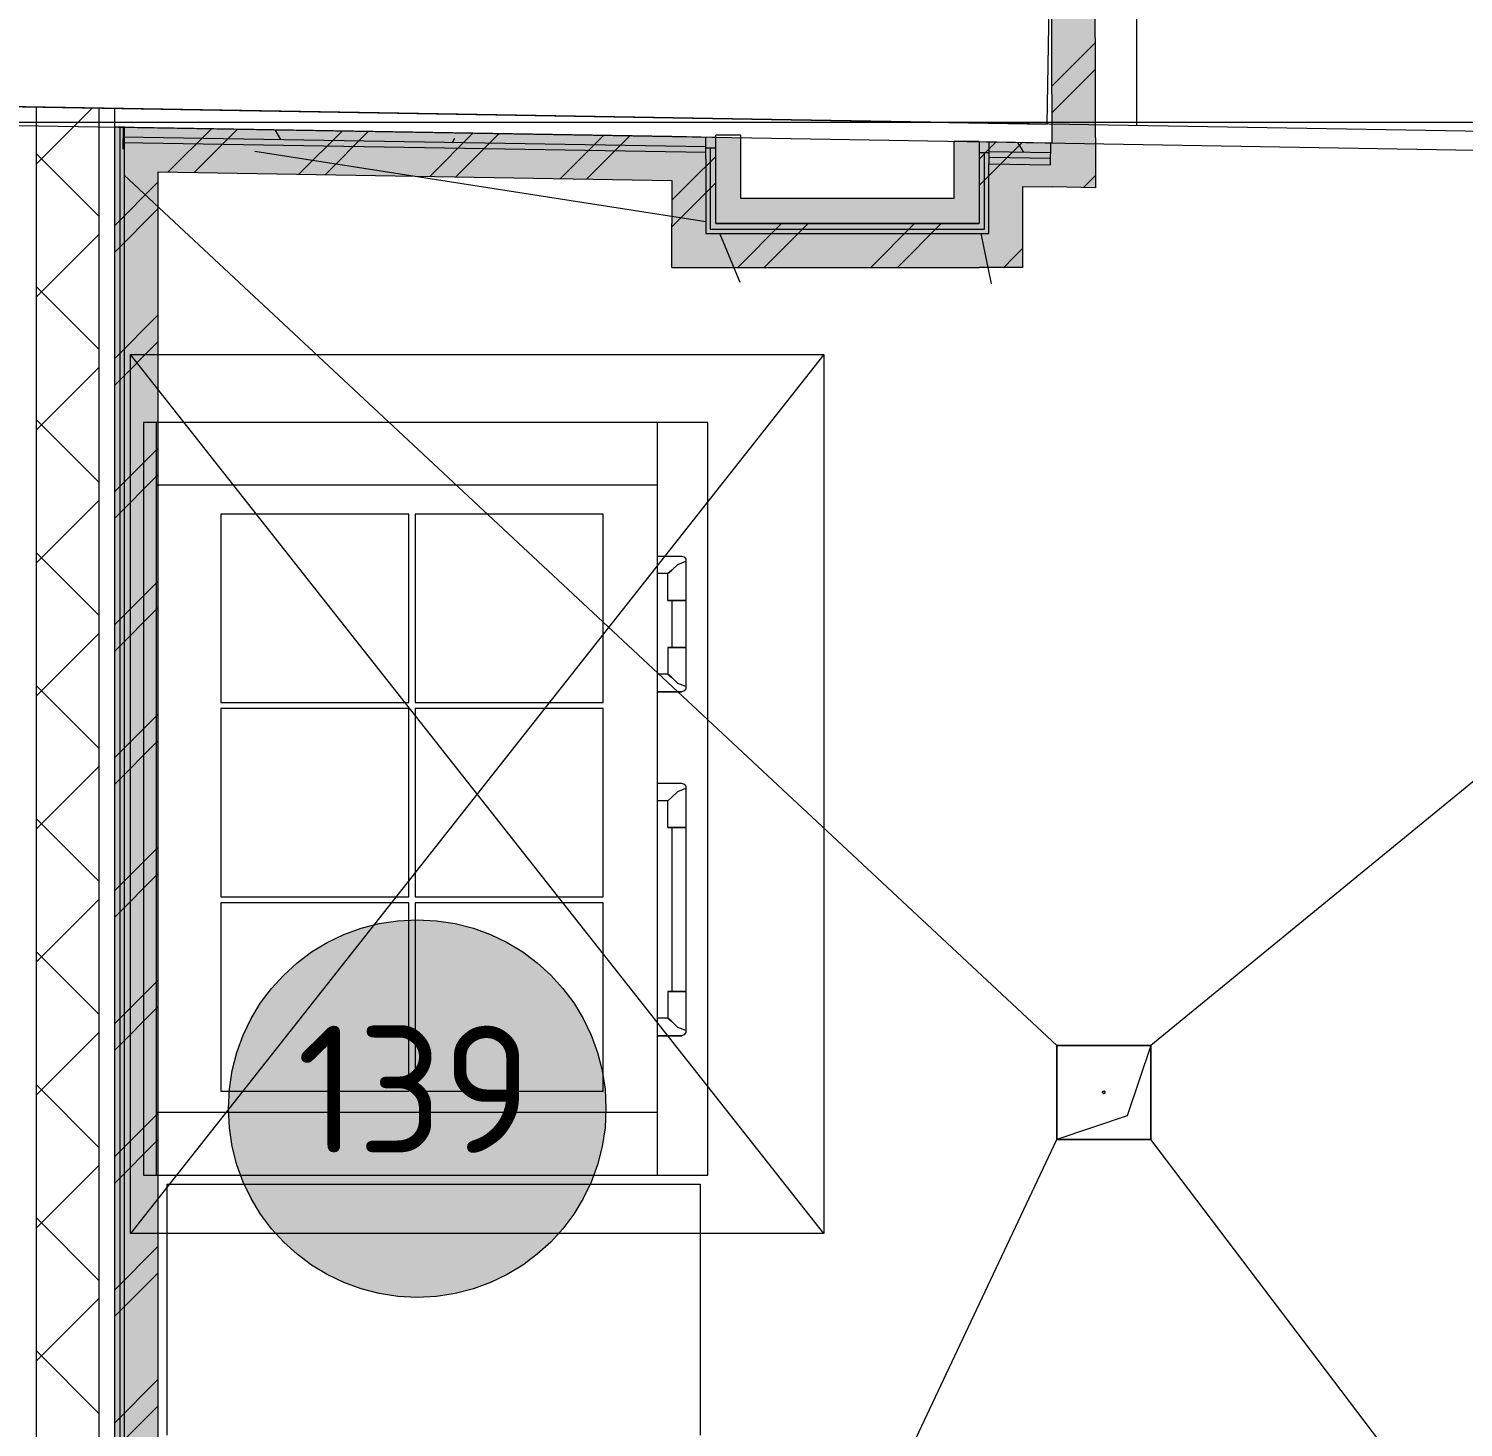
# Model space of a CAD drawing. Header units: millimetres. Extents: x -546 to 1681, y -650 to 1730.
# Drawn here: x 816.84 to 839.72, y 632.56 to 654.86 of the extents above; entities that cross this region are included whole.
import ezdxf

# ---------------------------------------------------------------- set-up
doc = ezdxf.new("R2010")
doc.units = ezdxf.units.MM

msp = doc.modelspace()

# ---------------------------------------------------------------- hatches: boundary and pattern name
at = {"true_color": 0xffffff}
h = msp.add_hatch(color=7, dxfattribs=at)
h.dxf.hatch_style = 2
h.paths.add_polyline_path([(833.858, 653.028), (833.158, 653.04), (833.009, 697.01), (833.709, 697.01)])
h = msp.add_hatch(color=7, dxfattribs=at)
h.dxf.hatch_style = 2
h.paths.add_polyline_path([(818.902, 652.581), (818.202, 652.593), (818.202, 653.293)])
h = msp.add_hatch(color=7, dxfattribs=at)
h.dxf.hatch_style = 2
h.paths.add_polyline_path([(818.202, 653.293), (818.902, 653.281), (818.902, 652.581)])
h = msp.add_hatch(color=7, dxfattribs=at)
h.dxf.hatch_style = 2
h.paths.add_polyline_path([(818.902, 653.281), (827.096, 653.143), (827.096, 652.443), (818.902, 652.581)])
h = msp.add_hatch(color=7, dxfattribs=at)
h.dxf.hatch_style = 2
h.paths.add_polyline_path([(827.096, 653.143), (827.796, 653.131), (827.096, 652.443)])
h = msp.add_hatch(color=7, dxfattribs=at)
h.dxf.hatch_style = 2
h.paths.add_polyline_path([(827.096, 652.443), (827.784, 653.119), (827.796, 653.119), (827.796, 652.431)])
h = msp.add_hatch(color=7, dxfattribs=at)
h.dxf.hatch_style = 2
h.paths.add_polyline_path([(827.796, 653.119), (827.784, 653.119), (827.796, 653.131)])
h = msp.add_hatch(color=7)
h.dxf.hatch_style = 2
h.paths.add_polyline_path([(827.796, 653.131), (828.196, 653.124), (828.196, 652.158), (827.796, 652.158)])
h = msp.add_hatch(color=7)
h.dxf.hatch_style = 2
h.paths.add_polyline_path([(831.996, 653.06), (831.996, 652.158), (831.596, 652.158), (831.596, 653.067)])
h = msp.add_hatch(color=7, dxfattribs=at)
h.dxf.hatch_style = 2
h.paths.add_polyline_path([(832.696, 652.348), (831.996, 652.36), (831.996, 653.06)])
h = msp.add_hatch(color=7, dxfattribs=at)
h.dxf.hatch_style = 2
h.paths.add_polyline_path([(831.996, 653.06), (832.696, 653.048), (832.696, 652.348)])
h = msp.add_hatch(color=7, dxfattribs=at)
h.dxf.hatch_style = 2
h.paths.add_polyline_path([(832.696, 652.348), (832.696, 653.048), (833.158, 653.04), (833.161, 652.34)])
h = msp.add_hatch(color=7, dxfattribs=at)
h.dxf.hatch_style = 2
h.paths.add_polyline_path([(833.158, 653.04), (833.861, 652.328), (833.161, 652.34)])
h = msp.add_hatch(color=7, dxfattribs=at)
h.dxf.hatch_style = 2
h.paths.add_polyline_path([(833.858, 653.028), (833.861, 652.328), (833.158, 653.04)])
h = msp.add_hatch(color=7, dxfattribs=at)
h.dxf.hatch_style = 2
h.paths.add_polyline_path([(818.902, 614.706), (818.202, 614.706), (818.202, 652.593), (818.902, 652.581)])
h = msp.add_hatch(color=7, dxfattribs=at)
h.dxf.hatch_style = 2
h.paths.add_polyline_path([(827.096, 652.443), (827.796, 652.431), (827.796, 651.758), (827.096, 651.758)])
h = msp.add_hatch(color=7, dxfattribs=at)
h.dxf.hatch_style = 2
h.paths.add_polyline_path([(832.696, 651.758), (831.996, 651.758), (831.996, 652.36), (832.696, 652.348)])
h = msp.add_hatch(color=7)
h.dxf.hatch_style = 2
h.paths.add_polyline_path([(827.796, 652.158), (831.996, 652.158), (831.996, 651.758), (827.796, 651.758)])
h = msp.add_hatch(color=7, dxfattribs=at)
h.dxf.hatch_style = 2
h.paths.add_polyline_path([(827.796, 651.758), (827.096, 651.058), (827.096, 651.758)])
h = msp.add_hatch(color=7, dxfattribs=at)
h.dxf.hatch_style = 2
h.paths.add_polyline_path([(827.796, 651.758), (827.796, 651.058), (827.096, 651.058)])
h = msp.add_hatch(color=7, dxfattribs=at)
h.dxf.hatch_style = 2
h.paths.add_polyline_path([(827.796, 651.058), (827.796, 651.758), (831.996, 651.758), (831.996, 651.058)])
h = msp.add_hatch(color=7, dxfattribs=at)
h.dxf.hatch_style = 2
h.paths.add_polyline_path([(831.996, 651.758), (832.696, 651.058), (831.996, 651.058)])
h = msp.add_hatch(color=7, dxfattribs=at)
h.dxf.hatch_style = 2
h.paths.add_polyline_path([(832.696, 651.758), (832.696, 651.058), (831.996, 651.758)])
h = msp.add_hatch(color=7, dxfattribs=at)
edge = h.paths.add_edge_path()
edge.add_arc((823.033, 637.643), 3.012, 0, 360)

# ---------------------------------------------------------------- linework, layer by layer
at = {"color": 7, "lineweight": 0}
for points in [[(833.009, 697.01), (833.158, 653.04)], [(833.861, 652.328), (833.709, 697.01)], [(834.507, 660.381), (834.507, 653.318)], [(833.084, 653.342), (833.158, 657.741)], [(833.155, 653.945), (833.853, 654.642)], [(833.157, 653.522), (833.854, 654.22)], [(793.486, 654.011), (833.084, 653.342)], [(828.693, 653.416), (793.607, 654.009)], [(793.602, 653.709), (828.688, 653.116)], [(816.953, 653.614), (816.953, 614.706)], [(816.953, 652.705), (817.847, 653.599)], [(817.953, 653.598), (817.953, 614.706)], [(818.203, 653.593), (818.203, 614.706)], [(852.399, 653.015), (828.693, 653.416)], [(187.211, 653.372), (863.726, 653.372)], [(818.202, 653.293), (818.202, 652.593)], [(827.096, 653.143), (818.202, 653.293)], [(818.362, 653.293), (818.203, 653.293)], [(818.293, 614.616), (818.293, 653.293)], [(818.344, 653.291), (818.338, 652.941)], [(818.362, 614.547), (818.362, 653.293)], [(819.061, 652.579), (819.75, 653.267)], [(819.478, 652.572), (820.167, 653.26)], [(820.856, 653.098), (820.768, 653.25)], [(821.147, 652.543), (821.836, 653.232)], [(821.564, 652.536), (822.253, 653.225)], [(823.233, 652.508), (823.922, 653.197)], [(823.65, 652.501), (824.339, 653.19)], [(833.084, 653.372), (846.686, 653.372)], [(818.34, 653.051), (827.637, 652.894)], [(818.341, 653.141), (827.637, 652.984)], [(823.63, 653.112), (823.596, 653.052)], [(825.319, 652.473), (826.008, 653.161)], [(825.736, 652.466), (826.425, 653.154)], [(827.796, 653.131), (827.096, 653.143)], [(827.637, 652.957), (827.637, 653.134)], [(827.796, 652.957), (827.637, 652.957)], [(827.637, 652.784), (827.637, 652.957)], [(827.706, 652.957), (827.706, 651.668)], [(828.196, 653.165), (827.796, 653.165)], [(827.796, 651.758), (827.796, 653.165)], [(827.796, 651.758), (827.796, 653.131)], [(828.196, 652.158), (828.196, 653.165)], [(828.688, 653.116), (852.394, 652.715)], [(831.596, 653.067), (831.596, 652.158)], [(831.996, 653.067), (831.596, 653.067)], [(831.996, 653.067), (831.996, 651.758)], [(831.996, 653.06), (831.996, 652.36)], [(833.158, 653.04), (831.996, 653.06)], [(832.132, 652.921), (832.266, 653.055)], [(832.155, 653.057), (832.155, 652.884)], [(832.342, 652.708), (832.683, 653.048)], [(832.703, 652.898), (832.616, 653.05)], [(833.136, 652.691), (833.142, 653.041)], [(817.953, 651.874), (816.953, 652.874)], [(827.637, 651.783), (820.444, 652.905)], [(827.405, 652.438), (827.796, 652.828)], [(827.637, 652.784), (827.637, 651.599)], [(831.996, 652.785), (832.132, 652.921)], [(832.155, 652.884), (831.996, 652.884)], [(831.996, 652.361), (832.342, 652.708)], [(832.086, 651.668), (832.086, 652.884)], [(832.155, 652.907), (833.139, 652.891)], [(832.155, 652.884), (832.155, 652.707)], [(832.155, 652.817), (833.138, 652.801)], [(818.202, 652.593), (818.202, 614.706)], [(833.236, 638.65), (818.36, 652.526)], [(818.902, 652.581), (827.096, 652.443)], [(818.902, 614.006), (818.902, 652.581)], [(832.155, 652.707), (833.136, 652.691)], [(832.155, 651.599), (832.155, 652.707)], [(833.761, 652.429), (833.86, 652.528)], [(818.202, 651.72), (818.902, 652.42)], [(827.096, 652.443), (827.096, 651.758)], [(827.096, 652.128), (827.405, 652.438)], [(827.15, 651.758), (827.796, 652.404)], [(831.996, 652.36), (831.996, 651.758)], [(832.696, 652.348), (833.161, 652.34)], [(832.696, 651.058), (832.696, 652.348)], [(833.861, 652.328), (833.161, 652.34)], [(833.663, 652.332), (833.761, 652.429)], [(851.516, 652.38), (834.736, 638.65)], [(831.596, 652.158), (828.196, 652.158)], [(818.202, 651.296), (818.902, 651.996)], [(816.953, 650.584), (817.953, 651.584)], [(827.096, 651.704), (827.15, 651.758)], [(827.096, 651.058), (827.096, 651.758)], [(827.637, 651.599), (832.155, 651.599)], [(827.706, 651.668), (832.086, 651.668)], [(827.796, 651.758), (831.996, 651.758)], [(831.996, 651.758), (827.796, 651.758)], [(828.187, 650.814), (827.862, 651.599)], [(828.147, 651.058), (828.847, 651.758)], [(828.571, 651.058), (829.271, 651.758)], [(830.268, 651.058), (830.968, 651.758)], [(830.693, 651.058), (831.393, 651.758)], [(832.197, 650.796), (832.029, 651.599)], [(832.543, 651.211), (832.696, 651.364)], [(832.39, 651.058), (832.543, 651.211)], [(827.096, 651.058), (831.996, 651.058)], [(832.696, 651.058), (831.996, 651.058)], [(817.953, 649.752), (816.953, 650.752)], [(818.202, 649.599), (818.902, 650.299)], [(818.202, 649.174), (818.902, 649.874)], [(816.953, 648.463), (817.953, 649.463)], [(817.953, 647.631), (816.953, 648.631)], [(818.202, 647.477), (818.902, 648.177)], [(818.202, 647.053), (818.902, 647.753)], [(816.953, 646.341), (817.953, 647.341)], [(817.953, 645.51), (816.953, 646.51)], [(818.202, 645.356), (818.902, 646.056)], [(818.202, 644.932), (818.902, 645.632)], [(816.953, 644.22), (817.953, 645.22)], [(817.953, 643.388), (816.953, 644.388)], [(818.202, 643.235), (818.902, 643.935)], [(818.202, 642.81), (818.902, 643.51)], [(816.953, 642.099), (817.953, 643.099)], [(817.953, 641.267), (816.953, 642.267)], [(818.202, 641.113), (818.902, 641.813)], [(818.202, 640.689), (818.902, 641.389)], [(816.953, 639.977), (817.953, 640.977)], [(820.021, 637.643), (820.037, 637.951), (820.082, 638.25), (820.157, 638.538), (820.258, 638.815), (820.385, 639.078), (820.536, 639.327), (820.709, 639.558), (820.904, 639.772), (821.118, 639.967), (821.349, 640.14), (821.598, 640.291), (821.861, 640.418), (822.138, 640.519), (822.426, 640.594), (822.725, 640.639), (823.033, 640.655), (823.341, 640.639), (823.64, 640.594), (823.929, 640.519), (824.205, 640.418), (824.469, 640.291), (824.717, 640.14), (824.949, 639.967), (825.163, 639.772), (825.357, 639.558), (825.531, 639.327), (825.682, 639.078), (825.808, 638.815), (825.91, 638.538), (825.984, 638.25), (826.03, 637.951), (826.045, 637.643)], [(817.953, 639.146), (816.953, 640.146)], [(818.202, 638.992), (818.902, 639.692)], [(818.202, 638.568), (818.902, 639.268)], [(816.953, 637.856), (817.953, 638.856)], [(833.236, 637.15), (833.236, 638.65)], [(833.236, 638.65), (834.736, 638.65)], [(834.736, 638.65), (833.236, 638.65)], [(833.236, 638.65), (833.236, 637.15)], [(834.736, 638.65), (834.361, 637.525)], [(834.736, 638.65), (834.736, 637.15)], [(834.736, 637.15), (834.736, 638.65)], [(817.953, 637.024), (816.953, 638.024)], [(833.961, 637.9), (833.986, 637.925), (834.011, 637.9)], [(833.961, 637.9), (833.974, 637.921)], [(834.011, 637.9), (833.986, 637.875), (833.961, 637.9)], [(834.01, 637.893), (833.986, 637.875), (833.974, 637.878)], [(833.986, 637.925), (834.01, 637.906)], [(826.045, 637.643), (826.03, 637.335), (825.984, 637.036), (825.91, 636.747), (825.808, 636.471), (825.682, 636.207), (825.531, 635.959), (825.357, 635.727), (825.163, 635.513), (824.949, 635.319), (824.717, 635.145), (824.469, 634.994), (824.205, 634.868), (823.929, 634.766), (823.64, 634.692), (823.341, 634.646), (823.033, 634.631), (822.725, 634.646), (822.426, 634.692), (822.138, 634.766), (821.861, 634.868), (821.598, 634.994), (821.349, 635.145), (821.118, 635.319), (820.904, 635.513), (820.709, 635.727), (820.536, 635.959), (820.385, 636.207), (820.258, 636.471), (820.157, 636.747), (820.082, 637.036), (820.037, 637.335), (820.021, 637.643)], [(818.202, 636.871), (818.902, 637.571)], [(834.361, 637.525), (833.236, 637.15)], [(817.527, 603.844), (833.236, 637.15)], [(818.202, 636.447), (818.902, 637.147)], [(834.736, 637.15), (833.236, 637.15)], [(833.236, 637.15), (834.736, 637.15)], [(852.136, 614.212), (834.736, 637.15)], [(816.953, 635.735), (817.953, 636.735)], [(817.953, 634.903), (816.953, 635.903)], [(818.202, 634.749), (818.902, 635.449)], [(818.202, 634.325), (818.902, 635.025)], [(816.953, 633.613), (817.953, 634.613)], [(817.953, 632.782), (816.953, 633.782)], [(818.202, 632.628), (818.902, 633.328)], [(818.202, 632.204), (818.902, 632.904)]]:
    msp.add_lwpolyline(points, dxfattribs=at)
at = {"color": 8, "lineweight": 0, "true_color": 0x7f7f7f}
for points in [[(818.459, 635.649), (818.459, 649.67)], [(818.459, 649.67), (829.519, 649.67)], [(829.519, 649.67), (818.459, 635.649)], [(829.519, 635.649), (818.459, 649.67)], [(829.519, 649.67), (829.519, 635.649)], [(827.668, 648.583), (818.668, 648.583)], [(818.668, 648.583), (818.668, 636.583)], [(826.868, 648.583), (818.868, 648.583)], [(818.868, 648.583), (818.868, 636.583)], [(826.868, 636.583), (826.868, 648.583)], [(827.668, 636.583), (827.668, 648.583)], [(826.868, 647.583), (818.868, 647.583)], [(818.868, 647.583), (818.868, 637.583)], [(826.868, 637.583), (826.868, 647.583)], [(822.901, 647.121), (819.901, 647.121)], [(819.901, 647.121), (819.901, 644.121)], [(822.901, 644.121), (822.901, 647.121)], [(826.001, 647.121), (823.001, 647.121)], [(823.001, 647.121), (823.001, 644.121)], [(826.001, 644.121), (826.001, 647.121)], [(826.868, 646.454), (827.253, 646.454)], [(827.093, 646.23), (827.193, 646.321), (827.318, 646.373)], [(827.248, 646.454), (827.292, 646.44), (827.318, 646.406)], [(827.318, 646.406), (827.318, 644.339)], [(827.032, 646.173), (826.868, 646.173)], [(827.032, 646.173), (827.093, 646.23)], [(827.093, 646.23), (827.032, 646.173)], [(827.032, 646.173), (827.093, 646.23)], [(827.032, 645.747), (827.032, 646.173)], [(827.032, 645.747), (827.318, 645.747)], [(827.318, 645.747), (827.032, 645.747)], [(827.093, 645.747), (827.093, 644.998)], [(827.032, 644.998), (827.318, 644.998)], [(827.318, 644.998), (827.032, 644.998)], [(827.032, 644.998), (827.032, 644.571)], [(827.032, 644.571), (826.868, 644.571)], [(827.032, 644.571), (827.093, 644.515)], [(827.093, 644.515), (827.032, 644.571)], [(827.032, 644.571), (827.093, 644.515)], [(827.318, 644.372), (827.193, 644.423), (827.093, 644.515)], [(827.253, 644.29), (826.868, 644.29)], [(827.253, 644.29), (826.868, 644.29)], [(826.868, 644.29), (827.253, 644.29)], [(827.318, 644.339), (827.292, 644.303), (827.251, 644.29)], [(819.901, 644.121), (822.901, 644.121)], [(822.901, 644.021), (819.901, 644.021)], [(819.901, 644.021), (819.901, 641.021)], [(822.901, 641.021), (822.901, 644.021)], [(823.001, 644.121), (826.001, 644.121)], [(826.001, 644.021), (823.001, 644.021)], [(823.001, 644.021), (823.001, 641.021)], [(826.001, 641.021), (826.001, 644.021)], [(826.868, 642.831), (827.253, 642.831)], [(827.093, 642.607), (827.193, 642.699), (827.318, 642.75)], [(827.248, 642.831), (827.292, 642.818), (827.318, 642.783)], [(827.318, 642.783), (827.318, 638.854)], [(827.032, 642.55), (826.868, 642.55)], [(827.032, 642.55), (827.093, 642.607)], [(827.093, 642.607), (827.032, 642.55)], [(827.032, 642.55), (827.093, 642.607)], [(827.032, 642.124), (827.032, 642.55)], [(827.032, 642.124), (827.318, 642.124)], [(827.318, 642.124), (827.032, 642.124)], [(827.093, 642.124), (827.093, 639.512)], [(819.901, 641.021), (822.901, 641.021)], [(822.901, 640.921), (819.901, 640.921)], [(819.901, 640.921), (819.901, 637.921)], [(822.901, 637.921), (822.901, 640.921)], [(823.001, 641.021), (826.001, 641.021)], [(826.001, 640.921), (823.001, 640.921)], [(823.001, 640.921), (823.001, 637.921)], [(826.001, 637.921), (826.001, 640.921)], [(827.032, 639.512), (827.318, 639.512)], [(827.318, 639.512), (827.032, 639.512)], [(827.032, 639.512), (827.032, 639.086)], [(827.032, 639.086), (826.868, 639.086)], [(827.032, 639.086), (827.093, 639.03)], [(827.093, 639.03), (827.032, 639.086)], [(827.032, 639.086), (827.093, 639.03)], [(827.318, 638.886), (827.193, 638.937), (827.093, 639.03)], [(827.253, 638.805), (826.868, 638.805)], [(826.868, 638.805), (827.253, 638.805)], [(827.318, 638.854), (827.292, 638.818), (827.251, 638.805)], [(833.236, 637.15), (833.236, 638.65)], [(833.236, 638.65), (834.736, 638.65)], [(834.736, 638.65), (833.236, 638.65)], [(833.236, 638.65), (833.236, 637.15)], [(834.736, 638.65), (834.361, 637.525)], [(834.736, 638.65), (834.736, 637.15)], [(834.736, 637.15), (834.736, 638.65)], [(819.901, 637.921), (822.901, 637.921)], [(823.001, 637.921), (826.001, 637.921)], [(833.961, 637.9), (833.986, 637.925), (834.011, 637.9)], [(833.961, 637.9), (833.974, 637.921)], [(834.011, 637.9), (833.986, 637.875), (833.961, 637.9)], [(834.01, 637.893), (833.986, 637.875), (833.974, 637.878)], [(833.986, 637.925), (834.01, 637.906)], [(818.868, 637.583), (826.868, 637.583)], [(834.361, 637.525), (833.236, 637.15)], [(834.736, 637.15), (833.236, 637.15)], [(833.236, 637.15), (834.736, 637.15)], [(818.668, 636.583), (827.668, 636.583)], [(818.868, 636.583), (826.868, 636.583)], [(819.045, 632.435), (819.045, 636.435)], [(819.045, 636.435), (827.545, 636.435)], [(827.545, 636.435), (827.545, 632.435)], [(829.519, 635.649), (818.459, 635.649)]]:
    msp.add_lwpolyline(points, dxfattribs=at)

# ---------------------------------------------------------------- texts
at = {"color": 7, "insert": (821.113, 638.964), "char_height": 2.02685, "attachment_point": 1}
msp.add_mtext('{\\fGOSTCommon|b0|i0|c0;139}', dxfattribs=at)

doc.saveas('drawing.dxf')
